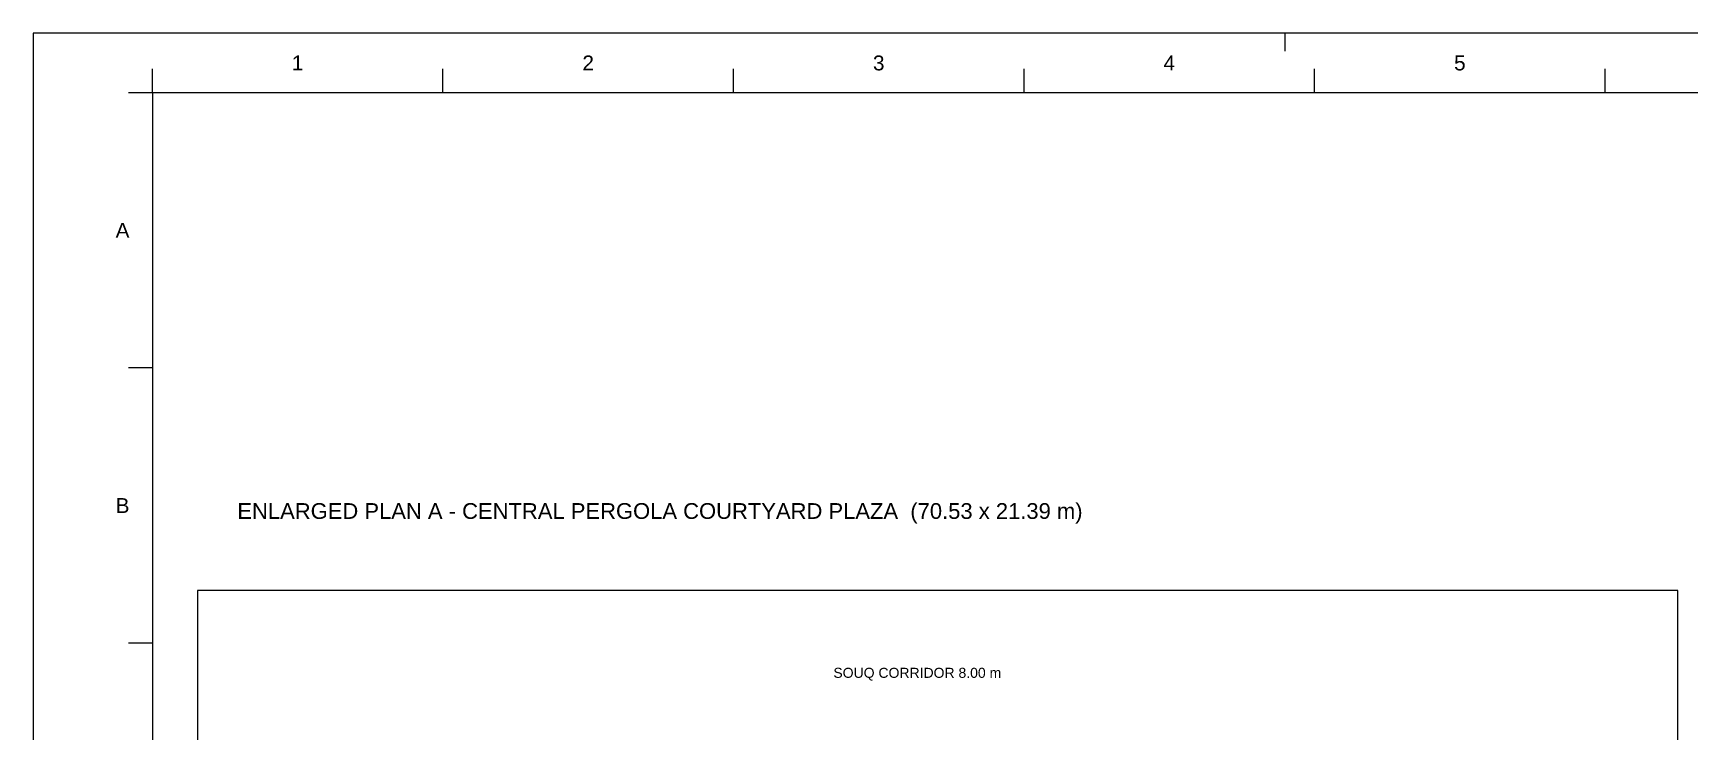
# Model space of a CAD drawing. Header units: metres. Extents: x 0 to 3661, y -5 to 371.
# Drawn here: x 3113 to 3196.4, y 53.9 to 89.1 of the extents above; entities that cross this region are included whole.
import ezdxf

# ---------------------------------------------------------------- set-up
doc = ezdxf.new("R2010")
doc.units = ezdxf.units.M
doc.header["$MEASUREMENT"] = 0
for name, color, linetype in [('A3_FRAME', 7, 'Continuous'), ('A3_SHEET', 7, 'Continuous'), ('AXIS', 8, 'Continuous'), ('SHOPS', 8, 'Continuous'), ('TB_LABELS', 7, 'Continuous'), ('TB_LINES_THIN', 7, 'Continuous'), ('TITLE', 1, 'Continuous')]:
    doc.layers.add(name, color=color, linetype=linetype)
doc.styles.get("Standard").update_dxf_attribs({"font": 'arial.ttf'})

msp = doc.modelspace()

# ---------------------------------------------------------------- linework, layer by layer
at = {"layer": 'A3_FRAME'}
msp.add_line((3176, 89.1), (3176, 88.2), dxfattribs=at)
msp.add_lwpolyline([(3119, 3), (3236, 3), (3236, 86.1), (3119, 86.1)], close=True, dxfattribs=at)
at = {"layer": 'A3_SHEET'}
msp.add_lwpolyline([(3113, 0), (3239, 0), (3239, 89.1), (3113, 89.1)], close=True, dxfattribs=at)
at = {"layer": 'SHOPS'}
msp.add_lwpolyline([(3121.279, 53.044), (3195.779, 53.044), (3195.779, 61.044), (3121.279, 61.044)], close=True, dxfattribs=at)
at = {"layer": 'TB_LINES_THIN'}
for p, q in [((3119, 86.1), (3119, 87.3)), ((3133.625, 86.1), (3133.625, 87.3)), ((3148.25, 86.1), (3148.25, 87.3)), ((3162.875, 86.1), (3162.875, 87.3)), ((3177.5, 86.1), (3177.5, 87.3)), ((3192.125, 86.1), (3192.125, 87.3)), ((3119, 86.1), (3117.8, 86.1)), ((3119, 72.25), (3117.8, 72.25)), ((3119, 58.4), (3117.8, 58.4))]:
    msp.add_line(p, q, dxfattribs=at)

# ---------------------------------------------------------------- texts
at = {"layer": 'AXIS'}
msp.add_text('SOUQ CORRIDOR 8.00 m', height=0.504, dxfattribs=at).set_placement((3153.279, 56.654))
at = {"layer": 'TB_LABELS'}
for s, p in [('1', (3126.021, 87.225)), ('2', (3140.646, 87.225)), ('3', (3155.271, 87.225)), ('4', (3169.896, 87.225)), ('5', (3184.521, 87.225)), ('A', (3117.151, 78.8)), ('B', (3117.151, 64.95))]:
    msp.add_text(s, height=0.75, dxfattribs=at).set_placement(p)
at = {"layer": 'TITLE'}
msp.add_text('ENLARGED PLAN A - CENTRAL PERGOLA COURTYARD PLAZA  (70.53 x 21.39 m)', height=0.792, dxfattribs=at).set_placement((3123.279, 64.654))

doc.saveas('drawing.dxf')
